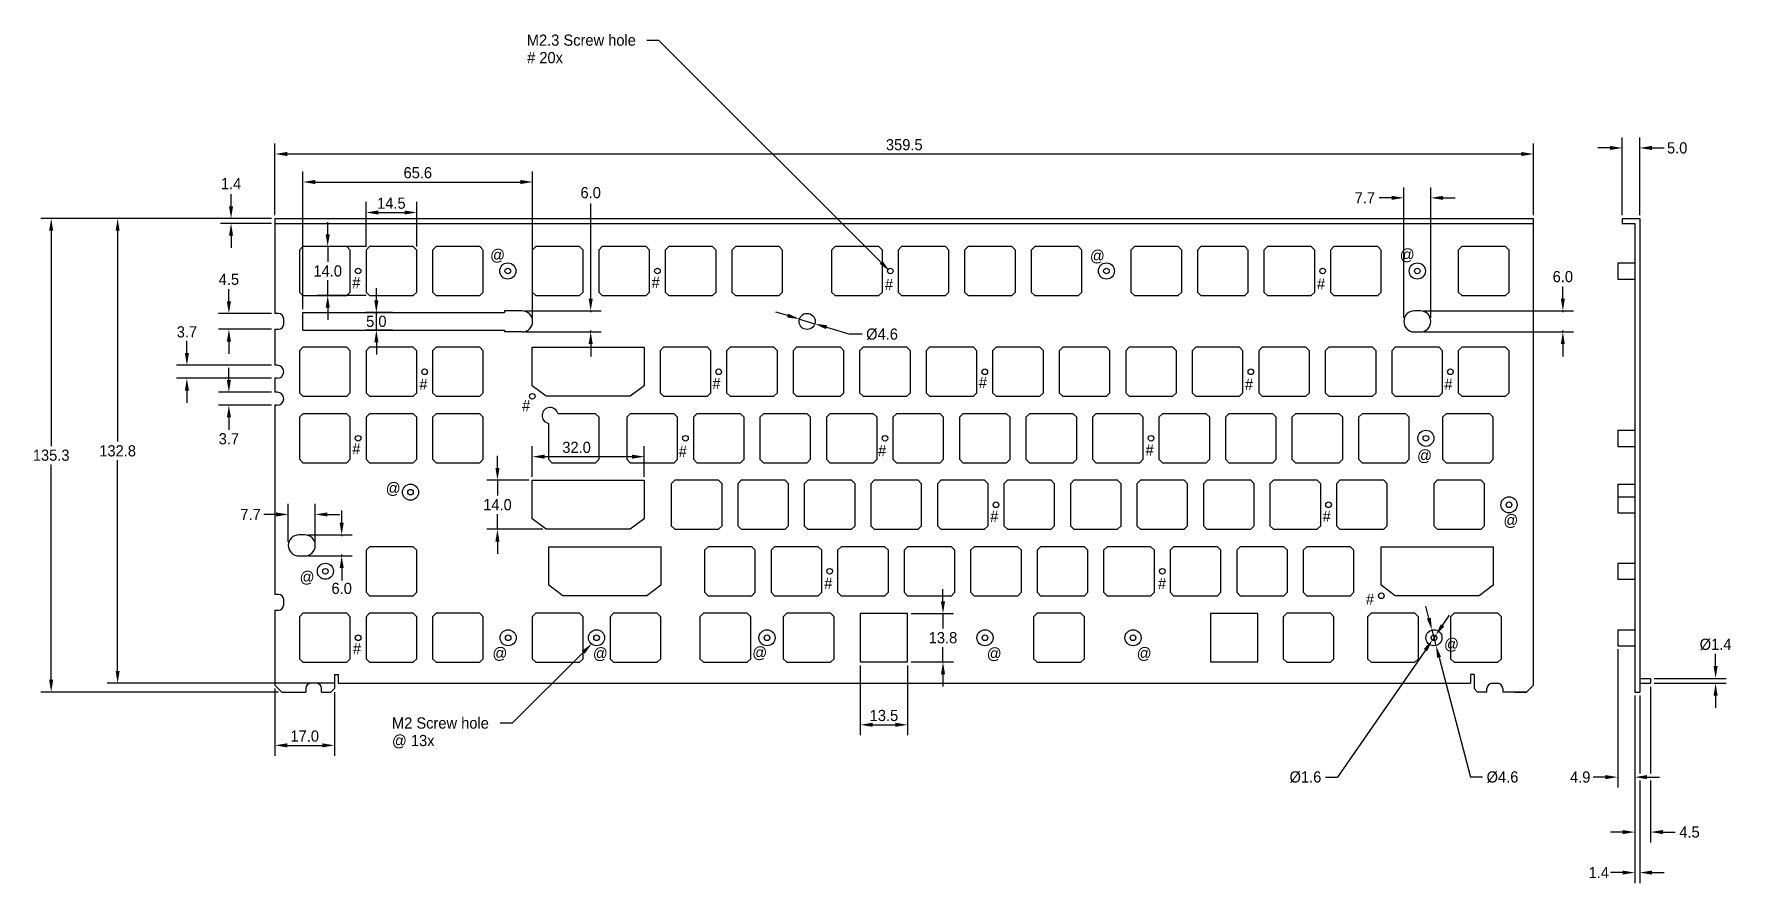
# Model space of a CAD drawing. Extents: x -69 to 416, y -55 to 188.
import ezdxf

# ---------------------------------------------------------------- set-up
doc = ezdxf.new("R2010")
doc.units = 0
doc.layers.get('0').update_dxf_attribs({"linetype": 'CONTINUOUS'})
for name, color, linetype in [('C', 4, 'CONTINUOUS'), ('DIM', 6, 'CONTINUOUS'), ('M', 6, 'CONTINUOUS')]:
    doc.layers.add(name, color=color, linetype=linetype)
doc.styles.add('G32', font='gulim.ttc', dxfattribs={"height": 3.2})

# ---------------------------------------------------------------- blocks, each defined once
blk = doc.blocks.new('keyboard plate realforce 01')
for p, q in [((-3626.12, 51.96), (-3626.12, 24.81)), ((-3626.12, 51.96), (-3266.62, 51.96)), ((-3626.12, 50.56), (-3266.62, 50.56)), ((-3266.62, -81.34), (-3266.62, 51.96)), ((-3241.28, 51.96), (-3236.28, 51.96)), ((-3241.28, 51.96), (-3241.28, 50.56)), ((-3241.28, 50.56), (-3237.68, 50.56)), ((-3237.68, 50.56), (-3237.68, -83.34)), ((-3236.28, 51.96), (-3236.28, -83.34)), ((-3242.58, 39.26), (-3242.58, 34.66)), ((-3242.58, 39.26), (-3237.68, 39.26)), ((-3242.58, 34.66), (-3237.68, 34.66)), ((-3625.12, 24.81), (-3626.12, 24.81)), ((-3618.12, 20.06), (-3618.12, 25.06)), ((-3618.12, 25.06), (-3560.52, 25.06)), ((-3560.52, 25.56), (-3560.52, 25.06)), ((-3555.52, 25.56), (-3560.52, 25.56)), ((-3626.12, 20.31), (-3626.12, 10.01)), ((-3626.12, 20.31), (-3625.12, 20.31)), ((-3623.62, 21.81), (-3623.62, 23.31)), ((-3618.12, 20.06), (-3560.52, 20.06)), ((-3560.52, 20.06), (-3560.52, 19.56)), ((-3555.52, 19.56), (-3560.52, 19.56)), ((-3625.47, 10.01), (-3626.12, 10.01)), ((-3626.12, 6.31), (-3626.12, 2.31)), ((-3625.47, 6.31), (-3626.12, 6.31)), ((-3625.47, 2.31), (-3626.12, 2.31)), ((-3626.12, -1.39), (-3626.12, -55.44)), ((-3625.47, -1.39), (-3626.12, -1.39)), ((-3534.52, -3.84), (-3533.52, -4.84)), ((-3242.58, -8.54), (-3242.58, -13.14)), ((-3242.58, -8.54), (-3237.68, -8.54)), ((-3242.58, -13.14), (-3237.68, -13.14)), ((-3242.58, -23.94), (-3242.58, -27.54)), ((-3242.58, -23.94), (-3237.68, -23.94)), ((-3242.58, -27.54), (-3242.58, -32.14)), ((-3242.58, -27.54), (-3237.68, -27.54)), ((-3242.58, -32.14), (-3237.68, -32.14)), ((-3242.58, -46.54), (-3242.58, -51.14)), ((-3242.58, -46.54), (-3237.68, -46.54)), ((-3242.58, -51.14), (-3237.68, -51.14)), ((-3625.12, -55.44), (-3626.12, -55.44)), ((-3623.62, -58.44), (-3623.62, -56.94)), ((-3626.12, -59.94), (-3626.12, -81.34)), ((-3626.12, -59.94), (-3625.12, -59.94)), ((-3242.58, -65.54), (-3242.58, -70.14)), ((-3242.58, -65.54), (-3237.68, -65.54)), ((-3242.58, -70.14), (-3237.68, -70.14)), ((-3626.12, -81.34), (-3624.12, -83.34)), ((-3617.32, -82.34), (-3617.32, -83.34)), ((-3614.32, -80.84), (-3615.82, -80.84)), ((-3612.82, -83.34), (-3612.82, -82.34)), ((-3609.12, -82.34), (-3610.12, -83.34)), ((-3609.12, -78.34), (-3609.12, -82.34)), ((-3609.12, -78.34), (-3608.12, -78.34)), ((-3608.12, -78.34), (-3608.12, -80.84)), ((-3608.12, -80.84), (-3284.62, -80.84)), ((-3284.62, -78.34), (-3284.62, -80.84)), ((-3283.62, -78.34), (-3284.62, -78.34)), ((-3283.62, -78.34), (-3283.62, -82.34)), ((-3283.62, -82.34), (-3282.62, -83.34)), ((-3279.92, -83.34), (-3279.92, -82.34)), ((-3278.42, -80.84), (-3276.92, -80.84)), ((-3275.42, -82.34), (-3275.42, -83.34)), ((-3266.62, -81.34), (-3268.62, -83.34)), ((-3236.28, -79.44), (-3233.18, -79.44)), ((-3236.28, -80.84), (-3233.18, -80.84)), ((-3233.18, -79.44), (-3233.18, -80.84)), ((-3624.12, -83.34), (-3617.32, -83.34)), ((-3612.82, -83.34), (-3610.12, -83.34)), ((-3279.92, -83.34), (-3282.62, -83.34)), ((-3268.62, -83.34), (-3275.42, -83.34)), ((-3272.02, -83.34), (-3268.62, -83.34)), ((-3237.68, -83.34), (-3236.28, -83.34))]:
    blk.add_line(p, q)
for points in [[(-3604.62, 42.96), (-3605.62, 43.96), (-3618.12, 43.96), (-3619.12, 42.96), (-3619.12, 30.96), (-3618.12, 29.96), (-3605.62, 29.96), (-3604.62, 30.96)], [(-3585.62, 42.96), (-3586.62, 43.96), (-3599.12, 43.96), (-3600.12, 42.96), (-3600.12, 30.96), (-3599.12, 29.96), (-3586.62, 29.96), (-3585.62, 30.96)], [(-3566.62, 42.96), (-3567.62, 43.96), (-3580.12, 43.96), (-3581.12, 42.96), (-3581.12, 30.96), (-3580.12, 29.96), (-3567.62, 29.96), (-3566.62, 30.96)], [(-3538.12, 42.96), (-3539.12, 43.96), (-3551.62, 43.96), (-3552.62, 42.96), (-3552.62, 30.96), (-3551.62, 29.96), (-3539.12, 29.96), (-3538.12, 30.96)], [(-3519.12, 42.96), (-3520.12, 43.96), (-3532.62, 43.96), (-3533.62, 42.96), (-3533.62, 30.96), (-3532.62, 29.96), (-3520.12, 29.96), (-3519.12, 30.96)], [(-3500.12, 42.96), (-3501.12, 43.96), (-3513.62, 43.96), (-3514.62, 42.96), (-3514.62, 30.96), (-3513.62, 29.96), (-3501.12, 29.96), (-3500.12, 30.96)], [(-3481.12, 42.96), (-3482.12, 43.96), (-3494.62, 43.96), (-3495.62, 42.96), (-3495.62, 30.96), (-3494.62, 29.96), (-3482.12, 29.96), (-3481.12, 30.96)], [(-3452.62, 42.96), (-3453.62, 43.96), (-3466.12, 43.96), (-3467.12, 42.96), (-3467.12, 30.96), (-3466.12, 29.96), (-3453.62, 29.96), (-3452.62, 30.96)], [(-3433.62, 42.96), (-3434.62, 43.96), (-3447.12, 43.96), (-3448.12, 42.96), (-3448.12, 30.96), (-3447.12, 29.96), (-3434.62, 29.96), (-3433.62, 30.96)], [(-3414.62, 42.96), (-3415.62, 43.96), (-3428.12, 43.96), (-3429.12, 42.96), (-3429.12, 30.96), (-3428.12, 29.96), (-3415.62, 29.96), (-3414.62, 30.96)], [(-3395.62, 42.96), (-3396.62, 43.96), (-3409.12, 43.96), (-3410.12, 42.96), (-3410.12, 30.96), (-3409.12, 29.96), (-3396.62, 29.96), (-3395.62, 30.96)], [(-3367.12, 42.96), (-3368.12, 43.96), (-3380.62, 43.96), (-3381.62, 42.96), (-3381.62, 30.96), (-3380.62, 29.96), (-3368.12, 29.96), (-3367.12, 30.96)], [(-3348.12, 42.96), (-3349.12, 43.96), (-3361.62, 43.96), (-3362.62, 42.96), (-3362.62, 30.96), (-3361.62, 29.96), (-3349.12, 29.96), (-3348.12, 30.96)], [(-3329.12, 42.96), (-3330.12, 43.96), (-3342.62, 43.96), (-3343.62, 42.96), (-3343.62, 30.96), (-3342.62, 29.96), (-3330.12, 29.96), (-3329.12, 30.96)], [(-3310.12, 42.96), (-3311.12, 43.96), (-3323.62, 43.96), (-3324.62, 42.96), (-3324.62, 30.96), (-3323.62, 29.96), (-3311.12, 29.96), (-3310.12, 30.96)], [(-3273.62, 42.96), (-3274.62, 43.96), (-3287.12, 43.96), (-3288.12, 42.96), (-3288.12, 30.96), (-3287.12, 29.96), (-3274.62, 29.96), (-3273.62, 30.96)], [(-3604.62, 14.16), (-3605.62, 15.16), (-3618.12, 15.16), (-3619.12, 14.16), (-3619.12, 2.16), (-3618.12, 1.16), (-3605.62, 1.16), (-3604.62, 2.16)], [(-3585.62, 14.16), (-3586.62, 15.16), (-3599.12, 15.16), (-3600.12, 14.16), (-3600.12, 2.16), (-3599.12, 1.16), (-3586.62, 1.16), (-3585.62, 2.16)], [(-3566.62, 14.16), (-3567.62, 15.16), (-3580.12, 15.16), (-3581.12, 14.16), (-3581.12, 2.16), (-3580.12, 1.16), (-3567.62, 1.16), (-3566.62, 2.16)], [(-3520.62, 15.16), (-3520.62, 4.16), (-3524.62, 1.16), (-3548.62, 1.16), (-3552.62, 4.16), (-3552.62, 15.16)], [(-3501.62, 14.16), (-3502.62, 15.16), (-3515.12, 15.16), (-3516.12, 14.16), (-3516.12, 2.16), (-3515.12, 1.16), (-3502.62, 1.16), (-3501.62, 2.16)], [(-3482.62, 14.16), (-3483.62, 15.16), (-3496.12, 15.16), (-3497.12, 14.16), (-3497.12, 2.16), (-3496.12, 1.16), (-3483.62, 1.16), (-3482.62, 2.16)], [(-3463.62, 14.16), (-3464.62, 15.16), (-3477.12, 15.16), (-3478.12, 14.16), (-3478.12, 2.16), (-3477.12, 1.16), (-3464.62, 1.16), (-3463.62, 2.16)], [(-3444.62, 14.16), (-3445.62, 15.16), (-3458.12, 15.16), (-3459.12, 14.16), (-3459.12, 2.16), (-3458.12, 1.16), (-3445.62, 1.16), (-3444.62, 2.16)], [(-3425.62, 14.16), (-3426.62, 15.16), (-3439.12, 15.16), (-3440.12, 14.16), (-3440.12, 2.16), (-3439.12, 1.16), (-3426.62, 1.16), (-3425.62, 2.16)], [(-3406.62, 14.16), (-3407.62, 15.16), (-3420.12, 15.16), (-3421.12, 14.16), (-3421.12, 2.16), (-3420.12, 1.16), (-3407.62, 1.16), (-3406.62, 2.16)], [(-3387.62, 14.16), (-3388.62, 15.16), (-3401.12, 15.16), (-3402.12, 14.16), (-3402.12, 2.16), (-3401.12, 1.16), (-3388.62, 1.16), (-3387.62, 2.16)], [(-3368.62, 14.16), (-3369.62, 15.16), (-3382.12, 15.16), (-3383.12, 14.16), (-3383.12, 2.16), (-3382.12, 1.16), (-3369.62, 1.16), (-3368.62, 2.16)], [(-3349.62, 14.16), (-3350.62, 15.16), (-3363.12, 15.16), (-3364.12, 14.16), (-3364.12, 2.16), (-3363.12, 1.16), (-3350.62, 1.16), (-3349.62, 2.16)], [(-3330.62, 14.16), (-3331.62, 15.16), (-3344.12, 15.16), (-3345.12, 14.16), (-3345.12, 2.16), (-3344.12, 1.16), (-3331.62, 1.16), (-3330.62, 2.16)], [(-3311.62, 14.16), (-3312.62, 15.16), (-3325.12, 15.16), (-3326.12, 14.16), (-3326.12, 2.16), (-3325.12, 1.16), (-3312.62, 1.16), (-3311.62, 2.16)], [(-3292.62, 14.16), (-3293.62, 15.16), (-3306.12, 15.16), (-3307.12, 14.16), (-3307.12, 2.16), (-3306.12, 1.16), (-3293.62, 1.16), (-3292.62, 2.16)], [(-3273.62, 14.16), (-3274.62, 15.16), (-3287.12, 15.16), (-3288.12, 14.16), (-3288.12, 2.16), (-3287.12, 1.16), (-3274.62, 1.16), (-3273.62, 2.16)], [(-3604.62, -4.84), (-3605.62, -3.84), (-3618.12, -3.84), (-3619.12, -4.84), (-3619.12, -16.84), (-3618.12, -17.84), (-3605.62, -17.84), (-3604.62, -16.84)], [(-3585.62, -4.84), (-3586.62, -3.84), (-3599.12, -3.84), (-3600.12, -4.84), (-3600.12, -16.84), (-3599.12, -17.84), (-3586.62, -17.84), (-3585.62, -16.84)], [(-3566.62, -4.84), (-3567.62, -3.84), (-3580.12, -3.84), (-3581.12, -4.84), (-3581.12, -16.84), (-3580.12, -17.84), (-3567.62, -17.84), (-3566.62, -16.84)], [(-3511.12, -4.84), (-3512.12, -3.84), (-3524.62, -3.84), (-3525.62, -4.84), (-3525.62, -16.84), (-3524.62, -17.84), (-3512.12, -17.84), (-3511.12, -16.84)], [(-3492.12, -4.84), (-3493.12, -3.84), (-3505.62, -3.84), (-3506.62, -4.84), (-3506.62, -16.84), (-3505.62, -17.84), (-3493.12, -17.84), (-3492.12, -16.84)], [(-3473.12, -4.84), (-3474.12, -3.84), (-3486.62, -3.84), (-3487.62, -4.84), (-3487.62, -16.84), (-3486.62, -17.84), (-3474.12, -17.84), (-3473.12, -16.84)], [(-3454.12, -4.84), (-3455.12, -3.84), (-3467.62, -3.84), (-3468.62, -4.84), (-3468.62, -16.84), (-3467.62, -17.84), (-3455.12, -17.84), (-3454.12, -16.84)], [(-3435.12, -4.84), (-3436.12, -3.84), (-3448.62, -3.84), (-3449.62, -4.84), (-3449.62, -16.84), (-3448.62, -17.84), (-3436.12, -17.84), (-3435.12, -16.84)], [(-3416.12, -4.84), (-3417.12, -3.84), (-3429.62, -3.84), (-3430.62, -4.84), (-3430.62, -16.84), (-3429.62, -17.84), (-3417.12, -17.84), (-3416.12, -16.84)], [(-3397.12, -4.84), (-3398.12, -3.84), (-3410.62, -3.84), (-3411.62, -4.84), (-3411.62, -16.84), (-3410.62, -17.84), (-3398.12, -17.84), (-3397.12, -16.84)], [(-3378.12, -4.84), (-3379.12, -3.84), (-3391.62, -3.84), (-3392.62, -4.84), (-3392.62, -16.84), (-3391.62, -17.84), (-3379.12, -17.84), (-3378.12, -16.84)], [(-3359.12, -4.84), (-3360.12, -3.84), (-3372.62, -3.84), (-3373.62, -4.84), (-3373.62, -16.84), (-3372.62, -17.84), (-3360.12, -17.84), (-3359.12, -16.84)], [(-3340.12, -4.84), (-3341.12, -3.84), (-3353.62, -3.84), (-3354.62, -4.84), (-3354.62, -16.84), (-3353.62, -17.84), (-3341.12, -17.84), (-3340.12, -16.84)], [(-3321.12, -4.84), (-3322.12, -3.84), (-3334.62, -3.84), (-3335.62, -4.84), (-3335.62, -16.84), (-3334.62, -17.84), (-3322.12, -17.84), (-3321.12, -16.84)], [(-3302.12, -4.84), (-3303.12, -3.84), (-3315.62, -3.84), (-3316.62, -4.84), (-3316.62, -16.84), (-3315.62, -17.84), (-3303.12, -17.84), (-3302.12, -16.84)], [(-3278.12, -4.84), (-3279.12, -3.84), (-3291.62, -3.84), (-3292.62, -4.84), (-3292.62, -16.84), (-3291.62, -17.84), (-3279.12, -17.84), (-3278.12, -16.84)], [(-3520.62, -22.84), (-3520.62, -33.84), (-3524.62, -36.84), (-3548.62, -36.84), (-3552.62, -33.84), (-3552.62, -22.84)], [(-3498.42, -23.84), (-3499.42, -22.84), (-3511.92, -22.84), (-3512.92, -23.84), (-3512.92, -35.84), (-3511.92, -36.84), (-3499.42, -36.84), (-3498.42, -35.84)], [(-3479.42, -23.84), (-3480.42, -22.84), (-3492.92, -22.84), (-3493.92, -23.84), (-3493.92, -35.84), (-3492.92, -36.84), (-3480.42, -36.84), (-3479.42, -35.84)], [(-3460.42, -23.84), (-3461.42, -22.84), (-3473.92, -22.84), (-3474.92, -23.84), (-3474.92, -35.84), (-3473.92, -36.84), (-3461.42, -36.84), (-3460.42, -35.84)], [(-3441.42, -23.84), (-3442.42, -22.84), (-3454.92, -22.84), (-3455.92, -23.84), (-3455.92, -35.84), (-3454.92, -36.84), (-3442.42, -36.84), (-3441.42, -35.84)], [(-3422.42, -23.84), (-3423.42, -22.84), (-3435.92, -22.84), (-3436.92, -23.84), (-3436.92, -35.84), (-3435.92, -36.84), (-3423.42, -36.84), (-3422.42, -35.84)], [(-3403.42, -23.84), (-3404.42, -22.84), (-3416.92, -22.84), (-3417.92, -23.84), (-3417.92, -35.84), (-3416.92, -36.84), (-3404.42, -36.84), (-3403.42, -35.84)], [(-3384.42, -23.84), (-3385.42, -22.84), (-3397.92, -22.84), (-3398.92, -23.84), (-3398.92, -35.84), (-3397.92, -36.84), (-3385.42, -36.84), (-3384.42, -35.84)], [(-3365.42, -23.84), (-3366.42, -22.84), (-3378.92, -22.84), (-3379.92, -23.84), (-3379.92, -35.84), (-3378.92, -36.84), (-3366.42, -36.84), (-3365.42, -35.84)], [(-3346.42, -23.84), (-3347.42, -22.84), (-3359.92, -22.84), (-3360.92, -23.84), (-3360.92, -35.84), (-3359.92, -36.84), (-3347.42, -36.84), (-3346.42, -35.84)], [(-3327.42, -23.84), (-3328.42, -22.84), (-3340.92, -22.84), (-3341.92, -23.84), (-3341.92, -35.84), (-3340.92, -36.84), (-3328.42, -36.84), (-3327.42, -35.84)], [(-3308.42, -23.84), (-3309.42, -22.84), (-3321.92, -22.84), (-3322.92, -23.84), (-3322.92, -35.84), (-3321.92, -36.84), (-3309.42, -36.84), (-3308.42, -35.84)], [(-3280.62, -23.84), (-3281.62, -22.84), (-3294.12, -22.84), (-3295.12, -23.84), (-3295.12, -35.84), (-3294.12, -36.84), (-3281.62, -36.84), (-3280.62, -35.84)], [(-3585.62, -42.84), (-3586.62, -41.84), (-3599.12, -41.84), (-3600.12, -42.84), (-3600.12, -54.84), (-3599.12, -55.84), (-3586.62, -55.84), (-3585.62, -54.84)], [(-3515.92, -41.84), (-3515.92, -52.84), (-3519.92, -55.84), (-3543.92, -55.84), (-3547.92, -52.84), (-3547.92, -41.84)], [(-3488.92, -42.84), (-3489.92, -41.84), (-3502.42, -41.84), (-3503.42, -42.84), (-3503.42, -54.84), (-3502.42, -55.84), (-3489.92, -55.84), (-3488.92, -54.84)], [(-3469.92, -42.84), (-3470.92, -41.84), (-3483.42, -41.84), (-3484.42, -42.84), (-3484.42, -54.84), (-3483.42, -55.84), (-3470.92, -55.84), (-3469.92, -54.84)], [(-3450.92, -42.84), (-3451.92, -41.84), (-3464.42, -41.84), (-3465.42, -42.84), (-3465.42, -54.84), (-3464.42, -55.84), (-3451.92, -55.84), (-3450.92, -54.84)], [(-3431.92, -42.84), (-3432.92, -41.84), (-3445.42, -41.84), (-3446.42, -42.84), (-3446.42, -54.84), (-3445.42, -55.84), (-3432.92, -55.84), (-3431.92, -54.84)], [(-3412.92, -42.84), (-3413.92, -41.84), (-3426.42, -41.84), (-3427.42, -42.84), (-3427.42, -54.84), (-3426.42, -55.84), (-3413.92, -55.84), (-3412.92, -54.84)], [(-3393.92, -42.84), (-3394.92, -41.84), (-3407.42, -41.84), (-3408.42, -42.84), (-3408.42, -54.84), (-3407.42, -55.84), (-3394.92, -55.84), (-3393.92, -54.84)], [(-3374.92, -42.84), (-3375.92, -41.84), (-3388.42, -41.84), (-3389.42, -42.84), (-3389.42, -54.84), (-3388.42, -55.84), (-3375.92, -55.84), (-3374.92, -54.84)], [(-3355.92, -42.84), (-3356.92, -41.84), (-3369.42, -41.84), (-3370.42, -42.84), (-3370.42, -54.84), (-3369.42, -55.84), (-3356.92, -55.84), (-3355.92, -54.84)], [(-3336.92, -42.84), (-3337.92, -41.84), (-3350.42, -41.84), (-3351.42, -42.84), (-3351.42, -54.84), (-3350.42, -55.84), (-3337.92, -55.84), (-3336.92, -54.84)], [(-3317.92, -42.84), (-3318.92, -41.84), (-3331.42, -41.84), (-3332.42, -42.84), (-3332.42, -54.84), (-3331.42, -55.84), (-3318.92, -55.84), (-3317.92, -54.84)], [(-3278.12, -41.84), (-3278.12, -52.84), (-3282.12, -55.84), (-3306.12, -55.84), (-3310.12, -52.84), (-3310.12, -41.84)], [(-3604.62, -61.84), (-3605.62, -60.84), (-3618.12, -60.84), (-3619.12, -61.84), (-3619.12, -73.84), (-3618.12, -74.84), (-3605.62, -74.84), (-3604.62, -73.84)], [(-3585.62, -61.84), (-3586.62, -60.84), (-3599.12, -60.84), (-3600.12, -61.84), (-3600.12, -73.84), (-3599.12, -74.84), (-3586.62, -74.84), (-3585.62, -73.84)], [(-3566.62, -61.84), (-3567.62, -60.84), (-3580.12, -60.84), (-3581.12, -61.84), (-3581.12, -73.84), (-3580.12, -74.84), (-3567.62, -74.84), (-3566.62, -73.84)], [(-3538.12, -61.84), (-3539.12, -60.84), (-3551.62, -60.84), (-3552.62, -61.84), (-3552.62, -73.84), (-3551.62, -74.84), (-3539.12, -74.84), (-3538.12, -73.84)], [(-3515.92, -61.84), (-3516.92, -60.84), (-3529.42, -60.84), (-3530.42, -61.84), (-3530.42, -73.84), (-3529.42, -74.84), (-3516.92, -74.84), (-3515.92, -73.84)], [(-3490.22, -61.84), (-3491.22, -60.84), (-3503.72, -60.84), (-3504.72, -61.84), (-3504.72, -73.84), (-3503.72, -74.84), (-3491.22, -74.84), (-3490.22, -73.84)], [(-3466.42, -61.84), (-3467.42, -60.84), (-3479.92, -60.84), (-3480.92, -61.84), (-3480.92, -73.84), (-3479.92, -74.84), (-3467.42, -74.84), (-3466.42, -73.84)], [(-3458.92, -74.74), (-3445.42, -74.74), (-3445.42, -60.94), (-3458.92, -60.94)], [(-3394.92, -61.84), (-3395.92, -60.84), (-3408.42, -60.84), (-3409.42, -61.84), (-3409.42, -73.84), (-3408.42, -74.84), (-3395.92, -74.84), (-3394.92, -73.84)], [(-3358.92, -74.74), (-3345.42, -74.74), (-3345.42, -60.94), (-3358.92, -60.94)], [(-3323.62, -61.84), (-3324.62, -60.84), (-3337.12, -60.84), (-3338.12, -61.84), (-3338.12, -73.84), (-3337.12, -74.84), (-3324.62, -74.84), (-3323.62, -73.84)], [(-3299.52, -61.84), (-3300.52, -60.84), (-3313.02, -60.84), (-3314.02, -61.84), (-3314.02, -73.84), (-3313.02, -74.84), (-3300.52, -74.84), (-3299.52, -73.84)], [(-3275.82, -61.84), (-3276.82, -60.84), (-3289.32, -60.84), (-3290.32, -61.84), (-3290.32, -73.84), (-3289.32, -74.84), (-3276.82, -74.84), (-3275.82, -73.84)]]:
    blk.add_lwpolyline(points, close=True)
for points in [[(-3300.67, 19.56), (-3298.97, 19.56, 0.414214), (-3295.97, 22.56), (-3295.97, 22.56, 0.414214), (-3298.97, 25.56), (-3300.67, 25.56, 0.414214), (-3303.67, 22.56), (-3303.67, 22.56, 0.414214)], [(-3619.32, -44.44), (-3617.62, -44.44, 0.414214), (-3614.62, -41.44), (-3614.62, -41.44, 0.414214), (-3617.62, -38.44), (-3619.32, -38.44, 0.414214), (-3622.32, -41.44), (-3622.32, -41.44, 0.414214)]]:
    blk.add_lwpolyline(points, format="xyb", close=True)
blk.add_lwpolyline([(-3548.02, -6.58), (-3548.02, -16.84), (-3547.02, -17.84), (-3534.52, -17.84), (-3533.52, -16.84), (-3533.52, -4.84), (-3534.52, -3.84), (-3545.27, -3.84)])
for centre, radius in [((-3559.62, 36.96), 2.3), ((-3388.62, 36.96), 2.3), ((-3299.82, 36.96), 2.3), ((-3602.37, 36.96), 0.8), ((-3559.62, 36.96), 0.8), ((-3516.87, 36.96), 0.8), ((-3450.37, 36.96), 0.8), ((-3388.62, 36.96), 0.8), ((-3326.87, 36.96), 0.8), ((-3299.82, 36.96), 0.8), ((-3474.12, 22.56), 2.3), ((-3583.37, 8.16), 0.8), ((-3499.37, 8.16), 0.8), ((-3423.37, 8.16), 0.8), ((-3347.37, 8.16), 0.8), ((-3290.37, 8.16), 0.8), ((-3552.62, 1.16), 0.8), ((-3297.37, -10.84), 2.3), ((-3602.37, -10.84), 0.8), ((-3508.87, -10.84), 0.8), ((-3451.87, -10.84), 0.8), ((-3375.87, -10.84), 0.8), ((-3297.37, -10.84), 0.8), ((-3587.42, -26.24), 2.3), ((-3587.42, -26.24), 0.8), ((-3420.17, -29.84), 0.8), ((-3325.17, -29.84), 0.8), ((-3273.62, -29.84), 2.3), ((-3273.62, -29.84), 0.8), ((-3611.72, -48.84), 2.3), ((-3611.72, -48.84), 0.8), ((-3467.67, -48.84), 0.8), ((-3372.67, -48.84), 0.8), ((-3310.12, -55.84), 0.8), ((-3602.37, -67.84), 0.8), ((-3559.52, -67.84), 2.3), ((-3559.52, -67.84), 0.8), ((-3534.27, -67.84), 2.3), ((-3534.27, -67.84), 0.8), ((-3485.57, -67.84), 2.3), ((-3485.57, -67.84), 0.8), ((-3423.32, -67.84), 2.3), ((-3423.32, -67.84), 0.8), ((-3381.02, -67.84), 2.3), ((-3381.02, -67.84), 0.8), ((-3295.07, -67.84), 2.3), ((-3295.07, -67.84), 0.8)]:
    blk.add_circle(centre, radius)
for centre, radius, start, end in [((-3625.12, 23.31), 1.5, 0, 90), ((-3555.52, 22.56), 3, 270, 90), ((-3625.12, 21.81), 1.5, 270, 0), ((-3625.47, 8.16), 1.85, 270, 90), ((-3625.47, 0.46), 1.85, 270, 90), ((-3547.52, -4.34), 2.3, 12.5559, 257.4441), ((-3625.12, -56.94), 1.5, 0, 90), ((-3625.12, -58.44), 1.5, 270, 0), ((-3615.82, -82.34), 1.5, 90, 180), ((-3614.32, -82.34), 1.5, 0, 90), ((-3278.42, -82.34), 1.5, 90, 180), ((-3276.92, -82.34), 1.5, 0, 90)]:
    blk.add_arc(centre, radius, start, end)

msp = doc.modelspace()

# ---------------------------------------------------------------- linework, layer by layer
at = {"layer": 'DIM', "color": 6}
for p, q in [((109.69, 186.2), (106.19, 186.2)), ((109.69, 186.2), (173.11, 122.77)), ((0, 136.3), (0, 156.73)), ((359.5, 136.3), (359.5, 156.73)), ((381.34, 155.46), (377.84, 155.46)), ((384.84, 136.3), (384.84, 158.46)), ((389.84, 136.3), (389.84, 158.46)), ((393.34, 155.46), (396.84, 155.46)), ((356, 153.73), (3.5, 153.73)), ((8, 109.4), (8, 148.73)), ((11.5, 145.73), (70.1, 145.73)), ((73.6, 106.9), (73.6, 148.73)), ((-12.55, 138.8), (-12.55, 142.3)), ((318.95, 141.2), (315.45, 141.2)), ((322.45, 106.9), (322.45, 144.2)), ((330.15, 106.9), (330.15, 144.2)), ((333.65, 141.2), (337.15, 141.2)), ((26, 127.3), (26, 140.02)), ((29.5, 137.02), (37, 137.02)), ((40.5, 127.3), (40.5, 140.02)), ((90.18, 112.4), (90.18, 139.59)), ((-1, 135.3), (-66.93, 135.3)), ((-63.93, 131.8), (-63.93, 70.29)), ((-1, 135.3), (-47.95, 135.3)), ((-44.95, 131.8), (-44.95, 71.54)), ((-1, 135.3), (-15.55, 135.3)), ((-1, 133.9), (-15.55, 133.9)), ((15.06, 130.8), (15.06, 134.3)), ((-12.55, 130.4), (-12.55, 126.9)), ((26, 127.3), (12.06, 127.3)), ((15.06, 127.3), (15.06, 122.94)), ((15.06, 113.3), (15.06, 117.66)), ((-13.17, 111.65), (-13.17, 115.15)), ((26, 113.3), (12.06, 113.3)), ((28.95, 111.9), (28.95, 115.4)), ((367.87, 112.4), (367.87, 115.9)), ((-1, 108.15), (-16.17, 108.15)), ((15.06, 109.8), (15.06, 106.3)), ((33.57, 108.4), (25.95, 108.4)), ((28.95, 103.4), (28.95, 108.4)), ((71.6, 108.9), (93.18, 108.9)), ((90.18, 108.9), (90.18, 108.54)), ((146.45, 107.57), (143.1, 108.58)), ((328.15, 108.9), (370.87, 108.9)), ((367.87, 108.9), (367.87, 108.54)), ((-1, 103.65), (-16.17, 103.65)), ((33.57, 103.4), (25.95, 103.4)), ((71.6, 102.9), (93.18, 102.9)), ((90.18, 102.9), (90.18, 103.26)), ((149.8, 106.56), (154.2, 105.24)), ((157.55, 104.23), (164.2, 102.22)), ((167.7, 102.22), (164.2, 102.22)), ((328.15, 102.9), (370.87, 102.9)), ((367.87, 102.9), (367.87, 103.26)), ((-25.16, 96.85), (-25.16, 100.35)), ((-13.17, 100.15), (-13.17, 96.65)), ((28.95, 99.9), (28.95, 96.4)), ((90.18, 99.4), (90.18, 95.9)), ((367.87, 99.4), (367.87, 95.9)), ((-1, 93.35), (-28.16, 93.35)), ((-13.17, 89.15), (-13.17, 92.65)), ((-1, 89.65), (-28.16, 89.65)), ((-25.16, 86.15), (-25.16, 82.65)), ((-1, 85.65), (-16.17, 85.65)), ((-1, 81.95), (-16.17, 81.95)), ((-13.17, 78.45), (-13.17, 74.95)), ((73.5, 61.5), (73.5, 70.25)), ((105.5, 61.5), (105.5, 70.25)), ((-63.93, 3.5), (-63.93, 65.01)), ((-44.95, 6), (-44.95, 66.26)), ((63.55, 64), (63.55, 67.5)), ((77, 67.25), (102, 67.25)), ((72.5, 60.5), (60.55, 60.5)), ((63.55, 60.5), (63.55, 56.14)), ((3.8, 42.9), (3.8, 53.74)), ((11.5, 42.9), (11.5, 53.74)), ((0.3, 50.74), (-3.2, 50.74)), ((15, 50.74), (18.5, 50.74)), ((19.05, 48.4), (19.05, 51.9)), ((63.55, 46.5), (63.55, 50.86)), ((9.5, 44.9), (22.05, 44.9)), ((19.05, 44.9), (19.05, 44.54)), ((76.5, 46.5), (60.55, 46.5)), ((9.5, 38.9), (22.05, 38.9)), ((19.05, 38.9), (19.05, 39.26)), ((63.55, 43), (63.55, 39.5)), ((19.05, 35.4), (19.05, 31.9)), ((190.81, 25.9), (190.81, 29.4)), ((329.58, 21.11), (328.7, 24.5)), ((181.7, 22.4), (193.81, 22.4)), ((190.81, 22.4), (190.81, 18.14)), ((333.49, 19.04), (335.48, 21.92)), ((330.47, 17.73), (331.63, 13.27)), ((331.5, 16.16), (330.6, 14.84)), ((67.78, -8.93), (88.03, 11.32)), ((190.81, 8.6), (190.81, 12.86)), ((328.61, 11.96), (303.54, -24.32)), ((332.52, 9.89), (341.45, -24.32)), ((383.54, 12.2), (383.54, -27.32)), ((411.5, 7.4), (411.5, 10.9)), ((167.2, 7.6), (167.2, -12.36)), ((180.7, 7.6), (180.7, -12.36)), ((181.7, 8.6), (193.81, 8.6)), ((190.81, 5.1), (190.81, 1.6)), ((1, 0), (-66.93, 0)), ((17, 2.5), (-47.95, 2.5)), ((0, 1), (0, -18.24)), ((392.94, 1.5), (392.94, -23.32)), ((393.94, 3.9), (414.5, 3.9)), ((393.94, 2.5), (414.5, 2.5)), ((17, 0), (17, -18.24)), ((388.44, -1), (388.44, -54.59)), ((388.44, -1), (388.44, -43.02)), ((388.44, -1), (388.44, -27.32)), ((389.84, -1), (389.84, -23.32)), ((411.5, -1), (411.5, -4.5)), ((67.78, -8.93), (64.28, -8.93)), ((170.7, -9.36), (177.2, -9.36)), ((3.5, -15.24), (13.5, -15.24)), ((300.04, -24.32), (303.54, -24.32)), ((344.95, -24.32), (341.45, -24.32)), ((380.04, -24.32), (376.54, -24.32)), ((389.84, -25.32), (389.84, -54.59)), ((391.94, -24.32), (395.44, -24.32)), ((392.94, -25.32), (392.94, -43.02)), ((384.94, -40.02), (381.44, -40.02)), ((396.44, -40.02), (399.94, -40.02)), ((384.94, -51.59), (381.44, -51.59)), ((393.34, -51.59), (396.84, -51.59))]:
    msp.add_line(p, q, dxfattribs=at)
for points in [[(381.34, 154.88), (381.34, 156.05), (384.84, 155.46)], [(393.34, 156.05), (393.34, 154.88), (389.84, 155.46)], [(3.5, 154.31), (3.5, 153.14), (0, 153.73)], [(356, 153.14), (356, 154.31), (359.5, 153.73)], [(11.5, 146.31), (11.5, 145.14), (8, 145.73)], [(70.1, 145.14), (70.1, 146.31), (73.6, 145.73)], [(318.95, 140.61), (318.95, 141.78), (322.45, 141.2)], [(333.65, 141.78), (333.65, 140.61), (330.15, 141.2)], [(-13.14, 138.8), (-11.97, 138.8), (-12.55, 135.3)], [(29.5, 137.6), (29.5, 136.44), (26, 137.02)], [(37, 136.44), (37, 137.6), (40.5, 137.02)], [(-63.35, 131.8), (-64.52, 131.8), (-63.93, 135.3)], [(-44.37, 131.8), (-45.53, 131.8), (-44.95, 135.3)], [(-11.97, 130.4), (-13.14, 130.4), (-12.55, 133.9)], [(14.48, 130.8), (15.65, 130.8), (15.06, 127.3)], [(173.52, 123.19), (172.7, 122.36), (175.59, 120.3)], [(-13.75, 111.65), (-12.58, 111.65), (-13.17, 108.15)], [(15.65, 109.8), (14.48, 109.8), (15.06, 113.3)], [(28.37, 111.9), (29.54, 111.9), (28.95, 108.4)], [(89.6, 112.4), (90.77, 112.4), (90.18, 108.9)], [(367.29, 112.4), (368.45, 112.4), (367.87, 108.9)], [(146.28, 107.02), (146.62, 108.13), (149.8, 106.56)], [(-12.58, 100.15), (-13.75, 100.15), (-13.17, 103.65)], [(29.54, 99.9), (28.37, 99.9), (28.95, 103.4)], [(90.77, 99.4), (89.6, 99.4), (90.18, 102.9)], [(157.72, 104.78), (157.38, 103.67), (154.2, 105.24)], [(368.45, 99.4), (367.29, 99.4), (367.87, 102.9)], [(-25.75, 96.85), (-24.58, 96.85), (-25.16, 93.35)], [(-24.58, 86.15), (-25.75, 86.15), (-25.16, 89.65)], [(-13.75, 89.15), (-12.58, 89.15), (-13.17, 85.65)], [(-12.58, 78.45), (-13.75, 78.45), (-13.17, 81.95)], [(62.97, 64), (64.13, 64), (63.55, 60.5)], [(77, 67.83), (77, 66.67), (73.5, 67.25)], [(102, 66.67), (102, 67.83), (105.5, 67.25)], [(0.3, 50.16), (0.3, 51.32), (3.8, 50.74)], [(15, 51.32), (15, 50.16), (11.5, 50.74)], [(18.47, 48.4), (19.64, 48.4), (19.05, 44.9)], [(64.13, 43), (62.97, 43), (63.55, 46.5)], [(19.64, 35.4), (18.47, 35.4), (19.05, 38.9)], [(190.23, 25.9), (191.4, 25.9), (190.81, 22.4)], [(329.02, 20.96), (330.15, 21.26), (330.47, 17.73)], [(329.09, 11.63), (328.13, 12.29), (330.6, 14.84)], [(333.01, 19.37), (333.97, 18.71), (331.5, 16.16)], [(88.44, 10.91), (87.62, 11.74), (90.51, 13.8)], [(333.08, 10.04), (331.95, 9.74), (331.63, 13.27)], [(-45.53, 6), (-44.37, 6), (-44.95, 2.5)], [(191.4, 5.1), (190.23, 5.1), (190.81, 8.6)], [(410.92, 7.4), (412.09, 7.4), (411.5, 3.9)], [(-64.52, 3.5), (-63.35, 3.5), (-63.93, 0)], [(412.09, -1), (410.92, -1), (411.5, 2.5)], [(170.7, -8.78), (170.7, -9.95), (167.2, -9.36)], [(177.2, -9.95), (177.2, -8.78), (180.7, -9.36)], [(3.5, -14.66), (3.5, -15.83), (0, -15.24)], [(13.5, -15.83), (13.5, -14.66), (17, -15.24)], [(380.04, -24.9), (380.04, -23.73), (383.54, -24.32)], [(391.94, -23.73), (391.94, -24.9), (388.44, -24.32)], [(384.94, -40.6), (384.94, -39.44), (388.44, -40.02)], [(396.44, -39.44), (396.44, -40.6), (392.94, -40.02)], [(384.94, -52.17), (384.94, -51.01), (388.44, -51.59)], [(393.34, -51.01), (393.34, -52.17), (389.84, -51.59)]]:
    msp.add_solid(points, dxfattribs=at)

# ---------------------------------------------------------------- block references
at = {"layer": 'C'}
msp.add_blockref('keyboard plate realforce 01', (3626.12, 83.34), dxfattribs=at)

# ---------------------------------------------------------------- texts
at = {"layer": 'DIM', "color": 3, "char_height": 3.2, "attachment_point": 5, "style": 'G32'}
for s, insert in [('\\A1;359.5', (179.75, 156.37)), ('\\A1;5.0', (400.53, 155.46)), ('\\A1;1.4', (-12.55, 145.27)), ('\\A1;65.6', (40.8, 148.37)), ('\\A1;14.5', (33.25, 139.66)), ('\\A1;6.0', (90.18, 142.67)), ('\\A1;7.7', (311.31, 141.2)), ('\\A1;14.0', (15.06, 120.3)), ('\\A1;4.5', (-13.17, 117.91)), ('\\A1;6.0', (367.87, 118.68)), ('\\A1;5.0', (28.95, 105.9)), ('\\A1;3.7', (-25.16, 102.89)), ('\\A1;%%c4.6', (173.4, 102.22)), ('\\A1;3.7', (-13.17, 72.34)), ('\\A1;135.3', (-63.93, 67.65)), ('\\A1;132.8', (-44.95, 68.9)), ('\\A1;32.0', (86.14, 69.89)), ('\\A1;14.0', (63.55, 53.5)), ('\\A1;7.7', (-6.98, 50.74)), ('\\A1;6.0', (19.05, 29.6)), ('\\A1;13.8', (190.81, 15.5)), ('\\A1;Ø1.4', (411.5, 13.58)), ('\\A1;13.5', (173.95, -6.72)), ('\\A1;17.0', (8.5, -12.6)), ('\\A1;%%c1.6', (294.34, -24.32)), ('\\A1;%%c4.6', (350.64, -24.32)), ('\\A1;4.9', (372.83, -24.32)), ('\\A1;4.5', (404.05, -40.02)), ('\\A1;1.4', (378.14, -51.59))]:
    msp.add_mtext(s, dxfattribs=dict(at, insert=insert))
at = {"layer": 'M', "color": 3, "style": 'G32'}
for s, p in [('M2.3 Screw hole', (71.92, 184.67)), ('# 20x', (72.02, 179.67)), ('@', (61.46, 123.31)), ('@', (232.78, 123.08)), ('@', (321.29, 123.44)), ('#', (22.06, 115.38)), ('#', (107.59, 115.46)), ('#', (174.19, 114.85)), ('#', (297.62, 115.04)), ('#', (41.24, 86.35)), ('#', (124.95, 86.57)), ('#', (201.03, 86.83)), ('#', (277.07, 86.31)), ('#', (334.04, 86.35)), ('#', (70.58, 80.24)), ('#', (22.08, 67.89)), ('#', (115.33, 67.2)), ('#', (172.27, 67.38)), ('#', (248.69, 67.57)), ('@', (326.25, 66.03)), ('@', (31.64, 56.67)), ('#', (204.29, 48.62)), ('#', (299.26, 48.65)), ('@', (350.9, 47.52)), ('@', (7.04, 31.31)), ('#', (156.9, 29.48)), ('#', (252.25, 29.43)), ('#', (311.62, 24.94)), ('@', (333.95, 12.16)), ('#', (22.24, 10.77)), ('@', (62.12, 9.54)), ('@', (90.81, 9.47)), ('@', (136.34, 9.73)), ('@', (203.33, 9.45)), ('@', (246.16, 9.52)), ('M2 Screw hole', (33.41, -10.46)), ('@ 13x', (33.41, -15.46))]:
    msp.add_text(s, height=3.2, dxfattribs=at).set_placement(p)

doc.saveas('drawing.dxf')
